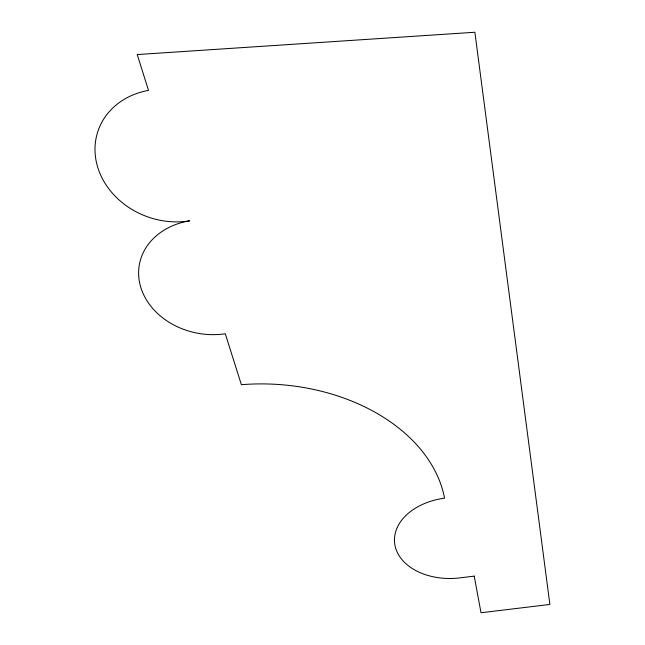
<?xml version="1.0" encoding="UTF-8"?>
<svg xmlns="http://www.w3.org/2000/svg" width="645" height="645" viewBox="0 0 645 645"><rect width="100%" height="100%" fill="white"/><g stroke="black" fill="none" stroke-linecap="round" stroke-linejoin="round"><path stroke-width="0.97" d="M474.22 576.114L460.175 577.856A58.3 40.425 -3.8 0 1 394.982 545.388A58.3 40.425 -3.8 0 1 444.542 498.19A177.117 125.146 3.6 0 0 241.367 384.702L225.29 333.747A69.733 56.954 10.7 0 1 140.933 287.807A69.733 56.954 10.7 0 1 189.67 220.832A75.691 65.145 19.2 0 1 97.887 167.805A75.691 65.145 19.2 0 1 148.519 90.397L137.216 54.559L474.873 32.25L549.887 604.446L481.009 612.75L474.22 576.114"/></g></svg>
